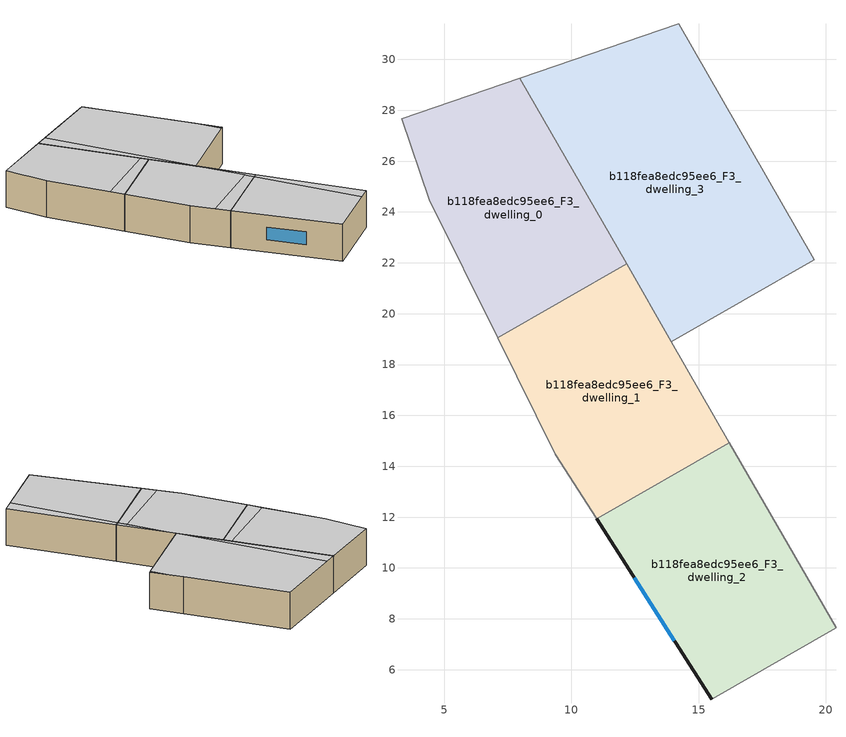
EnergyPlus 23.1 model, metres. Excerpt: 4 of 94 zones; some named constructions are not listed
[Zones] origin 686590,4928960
b118fea8edc95ee6_F3_dwelling_0
 floor to b118fea8edc95ee6_F2_dwelling_0 (EU_floor_Construction): 7.97,29.26 12.17,21.96 7.1,19.05 4.42,24.48 3.31,27.66 z9
 wall to b118fea8edc95ee6_F3_dwelling_1 (EU_wall_Construction): 7.1,19.05 12.17,21.96 z9:12
 wall adiabatic (EU_wall_Construction): 7.97,29.26 3.31,27.66 4.42,24.48 7.1,19.05 z9:12
 wall to b118fea8edc95ee6_F3_dwelling_3 (EU_wall_Construction): 12.17,21.96 7.97,29.26 z9:12
 ceiling to b118fea8edc95ee6_F4_dwelling_0 (EU_floor_Construction): 11.83,22.55 7.97,29.26 3.31,27.66 4.42,24.48 6.6,20.07 z12
 ceiling to b118fea8edc95ee6_F4_dwelling_1 (EU_floor_Construction): 12.17,21.96 11.83,22.55 6.6,20.07 7.1,19.05 z12
b118fea8edc95ee6_F3_dwelling_1
 floor to b118fea8edc95ee6_F2_dwelling_1 (EU_floor_Construction): 12.17,21.96 16.21,14.93 10.99,11.93 9.36,14.48 7.1,19.05 z9
 wall to b118fea8edc95ee6_F3_dwelling_2 (EU_wall_Construction): 10.99,11.93 16.21,14.93 z9:12
 wall adiabatic (EU_wall_Construction): 7.1,19.05 9.36,14.48 10.99,11.93 z9:12
 wall to b118fea8edc95ee6_F3_dwelling_4 (EU_wall_Construction): 16.21,14.93 13.93,18.89 z9:12
 wall to b118fea8edc95ee6_F3_dwelling_3 (EU_wall_Construction): 13.93,18.89 12.17,21.96 z9:12
 ceiling to b118fea8edc95ee6_F4_dwelling_1 (EU_floor_Construction): 15.62,15.43 14.21,18.41 12.17,21.96 7.1,19.05 9.36,14.48 10.35,12.94 z12
 ceiling to b118fea8edc95ee6_F4_dwelling_4 (EU_floor_Construction): 16.21,14.93 14.22,18.4 15.93,14.77 z12
 ceiling adiabatic (EU_roof_Construction): 15.93,14.77 15.62,15.43 10.35,12.94 10.99,11.93 z12
b118fea8edc95ee6_F3_dwelling_2
 floor to b118fea8edc95ee6_F2_dwelling_2 (EU_floor_Construction): 16.21,14.93 20.4,7.64 15.52,4.84 10.99,11.93 z9
 wall outside (EU_wall_Construction): 10.99,11.93 15.52,4.84 z9:12
 wall adiabatic (EU_wall_Construction): 15.52,4.84 20.4,7.64 z9:12
 wall to b118fea8edc95ee6_F3_dwelling_4 (EU_wall_Construction): 20.4,7.64 16.21,14.93 z9:12
 window (EU_Window_Construction): 12.47,9.62 14.05,7.14 z9.98:11.02
 ceiling adiabatic (EU_roof_Construction): 19.54,7.15 15.93,14.77 10.99,11.93 15.52,4.84 z12
 ceiling to b118fea8edc95ee6_F4_dwelling_4 (EU_floor_Construction): 20.4,7.64 16.21,14.93 15.93,14.77 19.54,7.15 z12
b118fea8edc95ee6_F3_dwelling_3
 floor to b118fea8edc95ee6_F2_dwelling_3 (EU_floor_Construction): 14.21,31.4 19.55,22.12 13.93,18.89 7.97,29.26 z9
 wall to b118fea8edc95ee6_F3_dwelling_4 (EU_wall_Construction): 13.93,18.89 19.55,22.12 z9:12
 wall adiabatic (EU_wall_Construction): 14.21,31.4 7.97,29.26 z9:12
 wall to b118fea8edc95ee6_F3_dwelling_5 (EU_wall_Construction): 18.25,24.39 14.21,31.4 z9:12
 wall to b118fea8edc95ee6_F3_dwelling_6 (EU_wall_Construction): 19.55,22.12 18.25,24.39 z9:12
 ceiling to b118fea8edc95ee6_F4_dwelling_3 (EU_floor_Construction): 19.42,22.05 18.62,23.73 14.21,31.4 8.93,29.59 13.97,18.91 z12
 ceiling adiabatic (EU_roof_Construction): 13.97,18.91 8.93,29.59 11.03,30.31 7.97,29.26 13.93,18.89 z12
 ceiling to b118fea8edc95ee6_F4_dwelling_6 (EU_floor_Construction): 19.55,22.12 18.62,23.73 19.42,22.05 z12
[SCHEDULE:FILE] Column Number=1; Rows to Skip at Top=0; Number of Hours of Data=8760; Column Separator=Comma; Interpolate to Timestep=No; Minutes per Item=60; Adjust Schedule for Daylight Savings=Yes
Name | File
EU_Step8_GainSchedule_b118fea8edc95ee6_F4_dwelling_14_f000 | ../../schedules/b118fea8edc95ee6/b118fea8edc95ee6_F4_dwelling_14_f000_gain.csv
EU_Step8_GainSchedule_b118fea8edc95ee6_F5_dwelling_0_f000 | ../../schedules/b118fea8edc95ee6/b118fea8edc95ee6_F5_dwelling_0_f000_gain.csv
EU_Step8_GainSchedule_b118fea8edc95ee6_F5_dwelling_1_f000 | ../../schedules/b118fea8edc95ee6/b118fea8edc95ee6_F5_dwelling_1_f000_gain.csv
EU_Step8_GainSchedule_b118fea8edc95ee6_F5_dwelling_2_f000 | ../../schedules/b118fea8edc95ee6/b118fea8edc95ee6_F5_dwelling_2_f000_gain.csv
EU_Step8_GainSchedule_b118fea8edc95ee6_F5_dwelling_3_f000 | ../../schedules/b118fea8edc95ee6/b118fea8edc95ee6_F5_dwelling_3_f000_gain.csv
EU_Step8_GainSchedule_b118fea8edc95ee6_F5_dwelling_4_f000 | ../../schedules/b118fea8edc95ee6/b118fea8edc95ee6_F5_dwelling_4_f000_gain.csv
EU_Step8_GainSchedule_b118fea8edc95ee6_F5_dwelling_5_f000 | ../../schedules/b118fea8edc95ee6/b118fea8edc95ee6_F5_dwelling_5_f000_gain.csv
EU_Step8_GainSchedule_b118fea8edc95ee6_F5_dwelling_6_f000 | ../../schedules/b118fea8edc95ee6/b118fea8edc95ee6_F5_dwelling_6_f000_gain.csv
EU_Step8_GainSchedule_b118fea8edc95ee6_F5_dwelling_7_f000 | ../../schedules/b118fea8edc95ee6/b118fea8edc95ee6_F5_dwelling_7_f000_gain.csv
EU_Step8_GainSchedule_b118fea8edc95ee6_F5_dwelling_8_f000 | ../../schedules/b118fea8edc95ee6/b118fea8edc95ee6_F5_dwelling_8_f000_gain.csv
EU_Step8_GainSchedule_b118fea8edc95ee6_F5_dwelling_9_f000 | ../../schedules/b118fea8edc95ee6/b118fea8edc95ee6_F5_dwelling_9_f000_gain.csv
EU_Step8_GainSchedule_b118fea8edc95ee6_F5_dwelling_10_f000 | ../../schedules/b118fea8edc95ee6/b118fea8edc95ee6_F5_dwelling_10_f000_gain.csv
EU_Step8_GainSchedule_b118fea8edc95ee6_F5_dwelling_11_f000 | ../../schedules/b118fea8edc95ee6/b118fea8edc95ee6_F5_dwelling_11_f000_gain.csv
EU_Step8_GainSchedule_b118fea8edc95ee6_F5_dwelling_12_f000 | ../../schedules/b118fea8edc95ee6/b118fea8edc95ee6_F5_dwelling_12_f000_gain.csv
EU_Step8_GainSchedule_b118fea8edc95ee6_F5_dwelling_13_f000 | ../../schedules/b118fea8edc95ee6/b118fea8edc95ee6_F5_dwelling_13_f000_gain.csv
EU_Step8_GainSchedule_b118fea8edc95ee6_F5_dwelling_14_f000 | ../../schedules/b118fea8edc95ee6/b118fea8edc95ee6_F5_dwelling_14_f000_gain.csv
